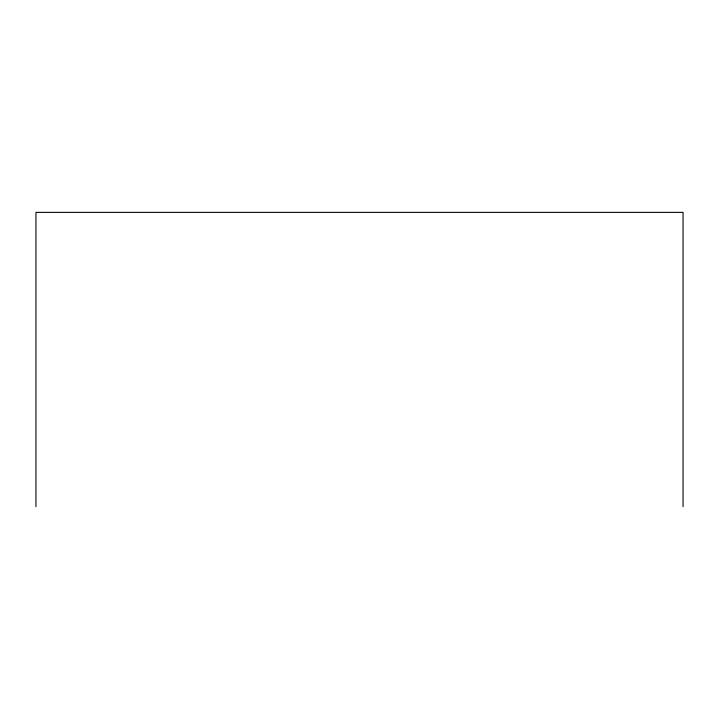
<?xml version="1.0" encoding="UTF-8"?>
<svg xmlns="http://www.w3.org/2000/svg" width="719" height="719" viewBox="0 0 719 719"><rect width="100%" height="100%" fill="white"/><g stroke="black" fill="none" stroke-linecap="round" stroke-linejoin="round"><path stroke-width="1.08" d="M683.05 506.625L683.05 212.375L35.95 212.375L35.95 506.625"/></g></svg>
